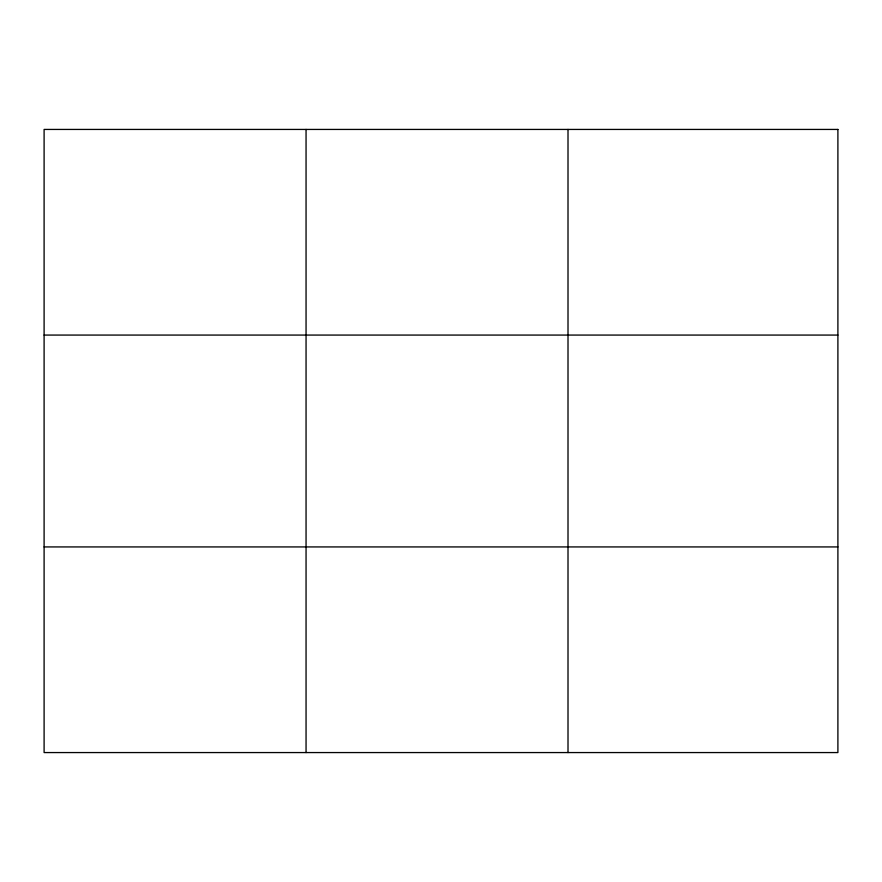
<?xml version="1.0" encoding="UTF-8"?>
<svg xmlns="http://www.w3.org/2000/svg" width="882" height="882" viewBox="0 0 882 882"><rect width="100%" height="100%" fill="white"/><g stroke="black" fill="none" stroke-linecap="round" stroke-linejoin="round"><path stroke-width="1.32" d="M306.054 129.434L306.054 752.567M568.008 129.434L568.008 752.567M44.1 335.072L837.9 335.072M44.1 546.928L837.9 546.928M837.9 129.434L837.9 752.567L44.1 752.567L44.1 129.434L837.9 129.434"/></g></svg>
